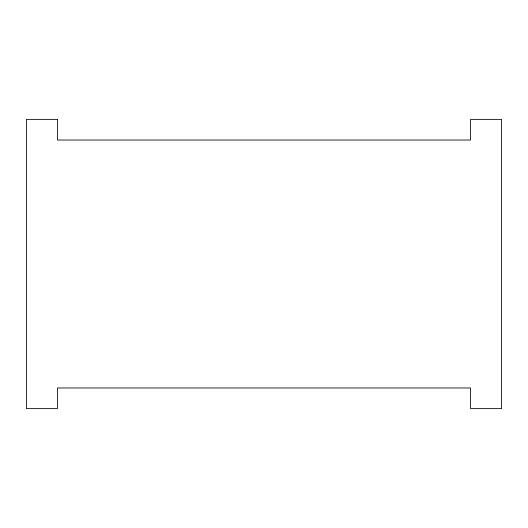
<?xml version="1.0" encoding="UTF-8"?>
<svg xmlns="http://www.w3.org/2000/svg" width="528" height="528" viewBox="0 0 528 528"><rect width="100%" height="100%" fill="white"/><g stroke="black" fill="none" stroke-linecap="round" stroke-linejoin="round"><path stroke-width="0.79" d="M57.394 119.374L26.4 119.374L26.4 408.626L57.394 408.626L57.394 387.968L470.606 387.968L470.606 408.626L501.6 408.626L501.6 119.374L470.606 119.374L470.606 140.032L57.394 140.032L57.394 119.374"/></g></svg>
